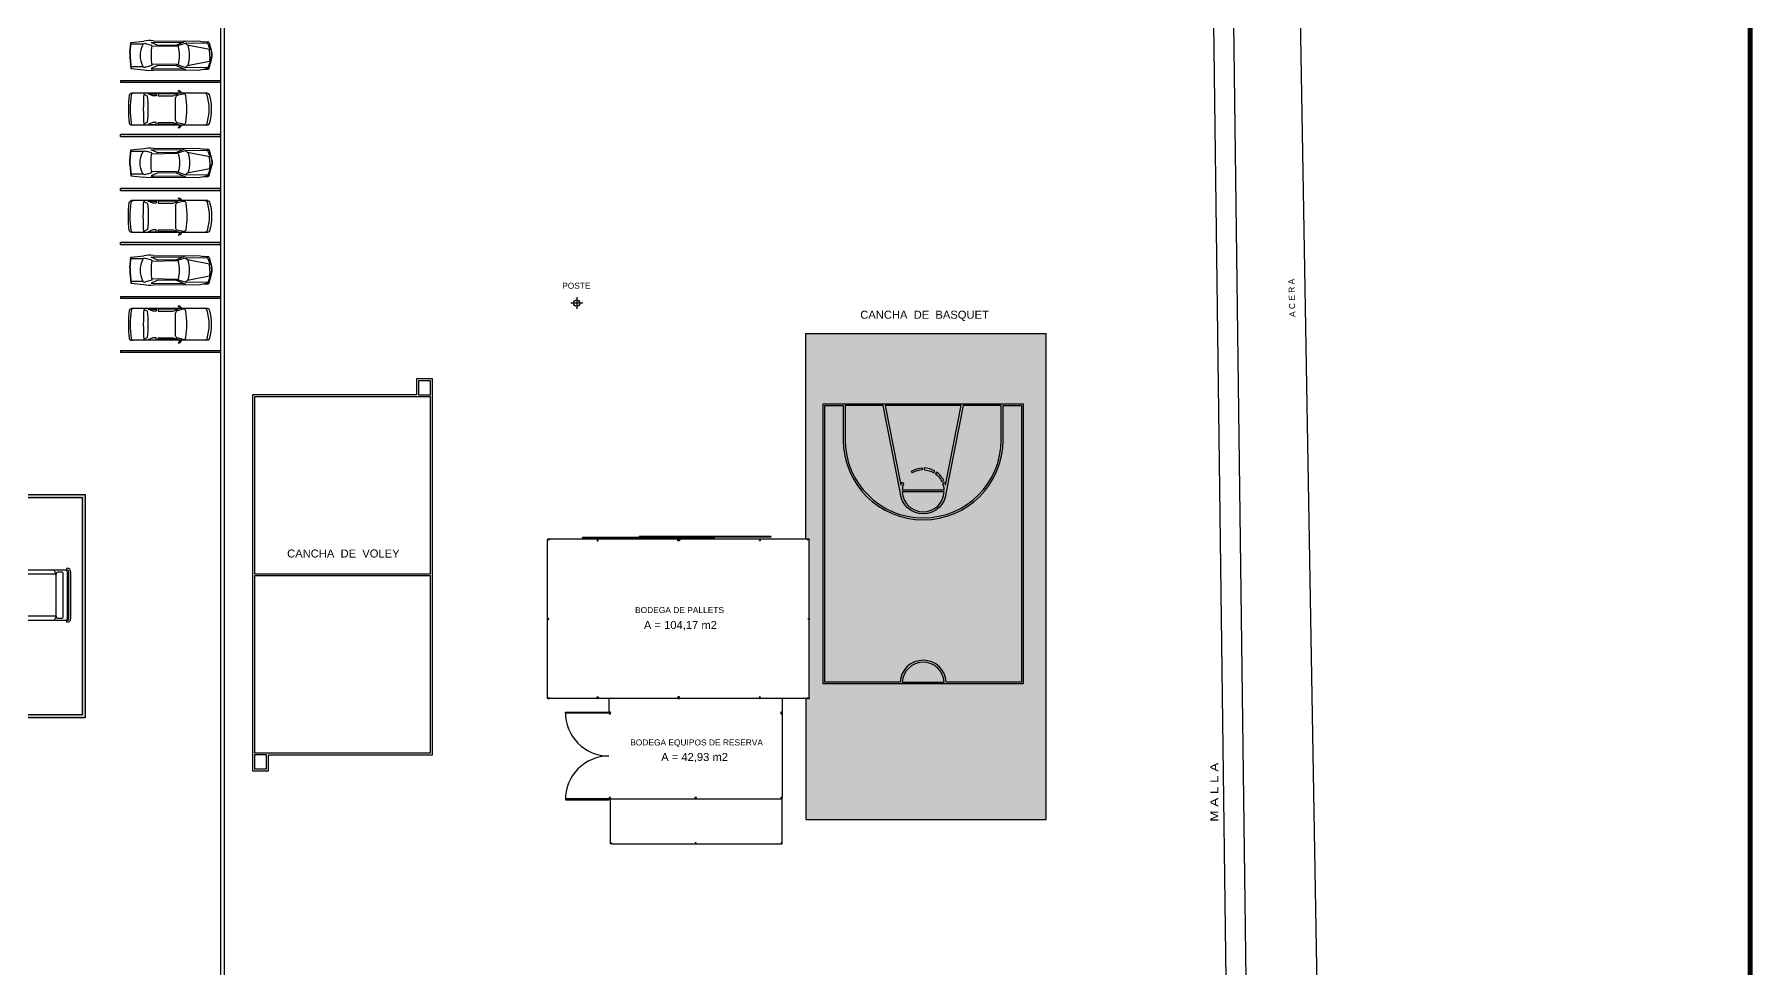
# Model space of a CAD drawing. Header units: millimetres. Extents: x -107 to 237943, y 136 to 168336.
# Drawn here: x 152069 to 237943, y 74852 to 121567 of the extents above; entities that cross this region are included whole.
import ezdxf

# ---------------------------------------------------------------- set-up
doc = ezdxf.new("R2010")
doc.units = ezdxf.units.MM
doc.linetypes.add('CENTER2', pattern=[28.575, 19.05, -3.175, 3.175, -3.175])
for name, color, linetype in [('canchas', 7, 'Continuous'), ('edificios', 7, 'Continuous'), ('estructura metálica', 7, 'Continuous'), ('textos', 7, 'Continuous')]:
    doc.layers.add(name, color=color, linetype=linetype)
doc.styles.add('style1', font='arial.ttf')

# ---------------------------------------------------------------- blocks, each defined once
blk = doc.blocks.new('carro 1')
for p, q in [((-795, -206), (-795, -4000)), ((795, -206), (795, -4000)), ((-919, -1668), (-935, -1633)), ((-671, -1919), (-762, -1673)), ((-762, -1673), (-762, -2665)), ((-755, -1424), (-678, -1714)), ((671, -1919), (762, -1673)), ((755, -1424), (678, -1714)), ((762, -1673), (762, -2665)), ((920, -1668), (935, -1633)), ((-671, -2665), (-671, -1919)), ((571, -1797), (-571, -1797)), ((671, -2665), (671, -1919)), ((-771, -2758), (-669, -2758)), ((-771, -3158), (-771, -2758)), ((-669, -2929), (-771, -3158)), ((-762, -2665), (-671, -2665)), ((-655, -3191), (-754, -3383)), ((-669, -2758), (-669, -2929)), ((655, -3191), (754, -3383)), ((771, -2758), (669, -2758)), ((669, -2758), (669, -2929)), ((669, -2929), (771, -3158)), ((762, -2665), (671, -2665)), ((771, -3158), (771, -2758))]:
    blk.add_line(p, q)
for centre, radius, start, end in [((0, -2613), 2613, 74.06732, 105.93268), ((-684, -206), 111, 107.44931, 180), ((-684, -330), 111, 108.53634, 180), ((0, -2587), 2470, 73.06747, 106.93253), ((684, -206), 111, 0, 72.55069), ((684, -330), 111, 0, 71.46366), ((-686, -1722), 264, 114.35418, 160.20565), ((-786, -1753), 157, 93.22868, 147.65256), ((-648, -1396), 111, 99.93515, 194.74356), ((-571, -1686), 111, 194.74356, 270), ((0, -5373), 4140, 80.73419, 99.26581), ((571, -1686), 111, 270, 345.25644), ((648, -1396), 111, 345.25644, 80.06485), ((686, -1722), 264, 19.79435, 65.64582), ((787, -1753), 157, 32.34744, 86.77132), ((8, 8666), 12073, 266.38203, 273.5465), ((0, -11978), 8811, 85.73534, 94.26466), ((-684, -3909), 111, 180, 262.55935), ((-684, -4000), 111, 180, 262.55935), ((4, 1898), 5958, 263.23107, 276.69251), ((4, 1807), 5958, 263.23107, 276.69251), ((684, -3910), 111, 277.35662, 0), ((684, -4000), 111, 277.35662, 0)]:
    blk.add_arc(centre, radius, start, end)
blk = doc.blocks.new('plataforma')
at = {"color": 252}
for p, q in [((-15373, 1250), (-2373, 1250)), ((-15373, -1250), (-15373, 1250)), ((-2473, -1150), (-2473, 1150)), ((-744, 1050), (-2473, 1050)), ((-273, 1250), (-2373, 1250)), ((-744, 1050), (-840, 1250)), ((-744, -1050), (-744, 1050)), ((-437, 1150), (-644, 1150)), ((-387, -1100), (-387, 1100)), ((-200, 1250), (-200, 1350)), ((-173, -1150), (-173, 1150)), ((-100, -1150), (-100, 1150)), ((0, -1150), (0, 1150)), ((-2373, -1250), (-15373, -1250)), ((-744, -1050), (-2473, -1050)), ((-2373, -1250), (-273, -1250)), ((-744, -1050), (-840, -1250)), ((-644, -1150), (-437, -1150)), ((-200, -1350), (-200, -1250))]:
    blk.add_line(p, q, dxfattribs=at)
for centre, radius, start, end in [((-2373, 1150), 100, 90, 180), ((-644, 1050), 100, 90, 180), ((-437, 1100), 50, 0, 90), ((-273, 1150), 100, 0, 90), ((-200, 1150), 200, 0, 90), ((-200, 1150), 100, 0, 90), ((-2373, -1150), 100, 180, 270), ((-644, -1050), 100, 180, 270), ((-437, -1100), 50, 270, 0), ((-273, -1150), 100, 270, 0), ((-200, -1150), 200, 270, 0), ((-200, -1150), 100, 270, 0)]:
    blk.add_arc(centre, radius, start, end, dxfattribs=at)
blk = doc.blocks.new('carro 2')
for p, q in [((-735, -691), (-681, -433)), ((-722, -995), (-735, -691)), ((-700, -429), (-677, -209)), ((-681, -433), (-700, -429)), ((-649, -245), (-688, -384)), ((-631, -154), (-134, -18)), ((-293, -102), (-623, -217)), ((-602, -214), (-619, -1305)), ((-286, -57), (-523, -1233)), ((-31, -122), (-302, -138)), ((-290, -79), (-106, -40)), ((31, -122), (303, -138)), ((291, -79), (106, -40)), ((631, -154), (134, -18)), ((287, -60), (523, -1233)), ((295, -103), (623, -217)), ((602, -214), (619, -1305)), ((649, -245), (688, -384)), ((700, -429), (677, -209)), ((681, -433), (700, -429)), ((735, -691), (681, -433)), ((722, -995), (735, -691)), ((-728, -2948), (-722, -995)), ((-719, -1325), (-514, -1795)), ((-655, -3061), (-669, -1439)), ((-619, -1305), (-459, -1793)), ((-475, -1211), (-607, -1338)), ((619, -1305), (459, -1793)), ((475, -1211), (607, -1338)), ((719, -1325), (514, -1795)), ((655, -3061), (669, -1439)), ((728, -2948), (722, -995)), ((-514, -1795), (-504, -2716)), ((-459, -1793), (-440, -3003)), ((459, -1793), (440, -3003)), ((514, -1795), (504, -2716)), ((-650, -4076), (-714, -3429)), ((-504, -2716), (-655, -3061)), ((-503, -3027), (-589, -3337)), ((503, -3027), (589, -3337)), ((504, -2716), (655, -3061)), ((650, -4076), (714, -3429)), ((-109, -4122), (-650, -4076)), ((-109, -4103), (-649, -4056)), ((-561, -3462), (-563, -4060)), ((109, -4103), (649, -4056)), ((109, -4122), (650, -4076)), ((561, -3462), (563, -4060))]:
    blk.add_line(p, q)
for centre, radius, start, end in [((-614, -215), 63.4, 105.33853, 174.1898), ((-609, -256), 42.3, 109.21062, 164.51383), ((0, -507), 507, 74.66147, 105.33853), ((0, -536), 507, 77.90524, 102.09476), ((0, -628), 507, 86.47351, 93.52649), ((609, -256), 42.3, 15.48617, 70.78938), ((614, -215), 63.4, 5.8102, 74.66147), ((0, -2647), 1513, 71.70966, 108.29034), ((0, -3150), 1510, 72.27704, 107.72296), ((502, -3154), 1248, 170.49403, 192.7237), ((-459, -3373), 135, 164.46936, 246.30599), ((0, 950), 4008, 262.79073, 277.20927), ((459, -3373), 135, 293.69401, 15.53064), ((-502, -3154), 1248, 347.2763, 9.50597), ((0, -2327), 1278, 246.30599, 293.69401), ((0, -2840), 1268, 265.05924, 274.94076), ((0, -2859), 1268, 265.05924, 274.94076)]:
    blk.add_arc(centre, radius, start, end)

msp = doc.modelspace()

# ---------------------------------------------------------------- hatches: boundary and pattern name
h = msp.add_hatch(color=40)
h.dxf.hatch_style = 1
h.paths.add_polyline_path([(161373, 119267), (156373, 119267), (156373, 119167), (161373, 119167)])
h = msp.add_hatch(color=40)
h.dxf.hatch_style = 1
h.paths.add_polyline_path([(161373, 116467), (156373, 116467), (156373, 116567), (161373, 116567)])
h = msp.add_hatch(color=40)
h.dxf.hatch_style = 1
h.paths.add_polyline_path([(161373, 113767), (156373, 113767), (156373, 113867), (161373, 113867)])
h = msp.add_hatch(color=40)
h.dxf.hatch_style = 1
h.paths.add_polyline_path([(161373, 111067), (156373, 111067), (156373, 111167), (161373, 111167)])
h = msp.add_hatch(color=40)
h.dxf.hatch_style = 1
h.paths.add_polyline_path([(161373, 108467), (156373, 108467), (156373, 108367), (161373, 108367)])
h = msp.add_hatch(color=40)
h.dxf.hatch_style = 1
h.paths.add_polyline_path([(161373, 105767), (156373, 105767), (156373, 105667), (161373, 105667)])
h = msp.add_hatch(color=40)
h.dxf.hatch_style = 1
h.paths.add_polyline_path([(154613, 98567), (141048, 98567), (137193, 98567), (137193, 98417), (154463, 98417), (154463, 87549), (137193, 87549), (137193, 87399), (141051, 87399), (154613, 87399)])
at = {"layer": 'canchas'}
h = msp.add_hatch(color=114, dxfattribs=at)
h.dxf.hatch_style = 1
h.paths.add_polyline_path([(202630, 106612), (190630, 106612), (190630, 96327), (190710, 96327), (190790, 96327), (190790, 92382), (190790, 92302), (190790, 88357), (190630, 88357), (190630, 82312), (202630, 82312)])
h.paths.add_polyline_path([(201490, 103092), (201490, 89092), (191490, 89092), (191490, 103092)], flags=16)
h.paths.add_polyline_path([(198388, 103012), (197603, 99030, 0.031818), (197558, 99169), (197465, 99131, -0.08326), (197538, 98792), (195441, 98792, -0.08326), (195514, 99131), (195422, 99169, 0.031818), (195376, 99030), (194591, 103012)], flags=0)
h.paths.add_polyline_path([(198490, 103012), (200390, 103012), (200390, 101292, -1), (192590, 101292), (192590, 103012), (194490, 103012), (195341, 98692, 0.957427), (197638, 98692)], flags=0)
h.paths.add_polyline_path([(200490, 103012), (201410, 103012), (201410, 89172), (197638, 89172, 0.957427), (195341, 89172), (191570, 89172), (191570, 103012), (192490, 103012), (192490, 101292, 1), (200490, 101292)], flags=0)
h.paths.add_polyline_path([(196540, 99891, -0.122321), (197071, 99734), (197021, 99648, 0.122321), (196535, 99791)], flags=0)
h.paths.add_polyline_path([(196440, 99891), (196444, 99791, 0.122321), (195958, 99648), (195908, 99734, -0.122321)], flags=0)
h.paths.add_polyline_path([(197155, 99680, -0.122321), (197517, 99259), (197427, 99214, 0.122321), (197097, 99598)], flags=0)
h.paths.add_polyline_path([(195824, 99680), (195882, 99598, 0.122321), (195552, 99214), (195463, 99259, -0.122321)], flags=0)
h.paths.add_polyline_path([(197538, 98692, -0.953463), (195441, 98692)], flags=0)
h.paths.add_polyline_path([(197538, 89172), (195441, 89172, -0.953463)], flags=0)
h = msp.add_hatch(color=40, dxfattribs=at)
h.dxf.hatch_style = 1
h.paths.add_polyline_path([(201490, 103092), (191490, 103092), (191490, 96092), (191570, 96092), (191570, 103012), (192490, 103012), (192490, 101292, 1), (200490, 101292), (200490, 103012), (201410, 103012), (201410, 96092), (201490, 96092)])
h.paths.add_polyline_path([(198388, 103012), (197603, 99030, 0.031818), (197558, 99169), (197465, 99131, -0.08326), (197538, 98792), (195441, 98792, -0.08326), (195514, 99131), (195422, 99169, 0.031818), (195376, 99030), (194591, 103012)], flags=16)
h.paths.add_polyline_path([(198490, 103012), (200390, 103012), (200390, 101292, -1), (192590, 101292), (192590, 103012), (194490, 103012), (195341, 98692, 0.957427), (197638, 98692)], flags=16)
h.paths.add_polyline_path([(197071, 99734), (197021, 99648, 0.122321), (196535, 99791), (196540, 99891, -0.122321)], flags=0)
h.paths.add_polyline_path([(197155, 99680, -0.122321), (197517, 99259), (197427, 99214, 0.122321), (197097, 99598)], flags=0)
h.paths.add_polyline_path([(196440, 99891), (196444, 99791, 0.122321), (195958, 99648), (195908, 99734, -0.122321)], flags=0)
h.paths.add_polyline_path([(195824, 99680), (195882, 99598, 0.122321), (195552, 99214), (195463, 99259, -0.122321)], flags=0)
h.paths.add_polyline_path([(197538, 98692, -0.953463), (195441, 98692)], flags=16)
h = msp.add_hatch(color=114, dxfattribs=at)
h.dxf.hatch_style = 1
h.paths.add_polyline_path([(201410, 103012), (200490, 103012), (200490, 101292, -1), (192490, 101292), (192490, 103012), (191570, 103012), (191570, 89172), (195341, 89172, -0.957427), (197638, 89172), (201410, 89172)])
h = msp.add_hatch(color=114, dxfattribs=at)
h.dxf.hatch_style = 1
h.paths.add_polyline_path([(194490, 103012), (192590, 103012), (192590, 101292, 1), (200390, 101292), (200390, 103012), (198490, 103012), (197638, 98692, -0.957427), (195341, 98692)])
h = msp.add_hatch(color=114, dxfattribs=at)
h.dxf.hatch_style = 1
h.paths.add_polyline_path([(198388, 103012), (194591, 103012), (195376, 99030, -0.031818), (195422, 99169), (195514, 99131, 0.08326), (195441, 98792), (197538, 98792, 0.08326), (197465, 99131), (197558, 99169, -0.031818), (197603, 99030)])
h.paths.add_polyline_path([(197071, 99734), (197021, 99648, 0.122321), (196535, 99791), (196540, 99891, -0.122321)], flags=16)
h.paths.add_polyline_path([(196440, 99891), (196444, 99791, 0.122321), (195958, 99648), (195908, 99734, -0.122321)], flags=16)
h.paths.add_polyline_path([(197155, 99680, -0.122321), (197517, 99259), (197427, 99214, 0.122321), (197097, 99598)], flags=16)
h.paths.add_polyline_path([(195824, 99680), (195882, 99598, 0.122321), (195552, 99214), (195463, 99259, -0.122321)], flags=16)
h = msp.add_hatch(color=40, dxfattribs=at)
h.dxf.hatch_style = 1
edge = h.paths.add_edge_path()
edge.add_line((195824, 99680), (195882, 99598))
edge.add_arc((196490, 98742), 1050, 125.36754, 153.26289)
edge.add_line((195552, 99214), (195463, 99259))
edge.add_arc((196490, 98742), 1150, 125.36754, 153.26289, ccw=False)
edge = h.paths.add_edge_path()
edge.add_line((196440, 99891), (196444, 99791))
edge.add_arc((196490, 98742), 1050, 92.48955, 120.3849)
edge.add_line((195958, 99648), (195908, 99734))
edge.add_arc((196490, 98742), 1150, 92.48955, 120.3849, ccw=False)
edge = h.paths.add_edge_path()
edge.add_line((196540, 99891), (196535, 99791))
edge.add_arc((196490, 98742), 1050, 59.6151, 87.51045, ccw=False)
edge.add_line((197021, 99648), (197071, 99734))
edge.add_arc((196490, 98742), 1150, 59.6151, 87.51045)
edge = h.paths.add_edge_path()
edge.add_line((197427, 99214), (197517, 99259))
edge.add_arc((196490, 98742), 1150, 26.73711, 54.63246)
edge.add_line((197155, 99680), (197097, 99598))
edge.add_arc((196490, 98742), 1050, 26.73711, 54.63246, ccw=False)
h = msp.add_hatch(color=114, dxfattribs=at)
h.dxf.hatch_style = 1
h.paths.add_polyline_path([(197538, 98692), (195441, 98692, 0.953463)])
h = msp.add_hatch(color=40, dxfattribs=at)
h.dxf.hatch_style = 1
h.paths.add_polyline_path([(201490, 96092), (201410, 96092), (201410, 89172), (197638, 89172, 0.957427), (195341, 89172), (191570, 89172), (191570, 96092), (191490, 96092), (191490, 89092), (201490, 89092)])
h.paths.add_polyline_path([(197538, 89172), (195441, 89172, -0.953463)], flags=16)
h = msp.add_hatch(color=114, dxfattribs=at)
h.dxf.hatch_style = 1
h.paths.add_polyline_path([(195441, 89172), (197538, 89172, 0.953463)])

# ---------------------------------------------------------------- linework, layer by layer
for p, q in [((156373, 119267), (156373, 119167)), ((156373, 116467), (156373, 116567)), ((156373, 113767), (156373, 113867)), ((156373, 111067), (156373, 111167)), ((156373, 108467), (156373, 108367)), ((156373, 105767), (156373, 105667)), ((161373, 85091), (161373, 76534))]:
    msp.add_line(p, q)
at = {"linetype": 'CENTER2', "ltscale": 0.04}
for p, q in [((179173, 108427), (179173, 107828)), ((179472, 108127), (178873, 108127))]:
    msp.add_line(p, q, dxfattribs=at)
at = {"const_width": 250}
msp.add_lwpolyline([(237818, 168211), (237818, 261), (18, 261), (18, 168211), (237818, 168211)], close=True, dxfattribs=at)
msp.add_lwpolyline([(161573, 57927), (161573, 133427), (161373, 133427), (161373, 57927)], close=True)
for points in [[(156373, 119267), (161373, 119267), (161373, 119167), (156373, 119167)], [(156373, 116467), (161373, 116467), (161373, 116567), (156373, 116567)], [(156373, 113767), (161373, 113767), (161373, 113867), (156373, 113867)], [(156373, 111067), (161373, 111067), (161373, 111167), (156373, 111167)], [(156373, 108467), (161373, 108467), (161373, 108367), (156373, 108367)], [(156373, 105767), (161373, 105767), (161373, 105667), (156373, 105667)], [(137193, 98417), (154463, 98417), (154463, 87549), (137193, 87549)], [(141048, 98567), (154613, 98567), (154613, 87399), (141051, 87399)]]:
    msp.add_lwpolyline(points)
msp.add_circle((179173, 108127), 160)
at = {"layer": 'canchas'}
for p, q in [((190630, 96327), (190630, 106612)), ((202630, 82312), (202630, 106612)), ((190630, 82312), (202630, 82312))]:
    msp.add_line(p, q, dxfattribs=at)
msp.add_lwpolyline([(162973, 84742), (163773, 84742), (163773, 85542), (171973, 85542), (171973, 104342), (171173, 104342), (171173, 103542), (162973, 103542), (162973, 84742)], dxfattribs=at)
for points in [[(171873, 103542), (171873, 104242), (171273, 104242), (171273, 103542)], [(171873, 94592), (171873, 103442), (163073, 103442), (163073, 94592)], [(191490, 89092), (191490, 103092), (201490, 103092), (201490, 89092)], [(163073, 94492), (163073, 85642), (171873, 85642), (171873, 94492)], [(163673, 85542), (163073, 85542), (163073, 84842), (163673, 84842)]]:
    msp.add_lwpolyline(points, close=True, dxfattribs=at)
for points in [[(192490, 103012), (192490, 101292, 1), (200490, 101292), (200490, 103012), (201410, 103012), (201410, 89172), (197638, 89172, 0.957427), (195341, 89172), (191570, 89172), (191570, 103012)], [(195341, 98692), (194490, 103012), (192590, 103012), (192590, 101292, 1), (200390, 101292), (200390, 103012), (198490, 103012), (197638, 98692, -0.957427)], [(197538, 98692), (195441, 98692, 0.953463)], [(195441, 89172), (197538, 89172, 0.953463)]]:
    msp.add_lwpolyline(points, format="xyb", close=True, dxfattribs=at)
at = {"layer": 'canchas', "color": 40}
msp.add_lwpolyline([(195422, 99169), (195514, 99131, 0.08326), (195441, 98792), (197538, 98792, 0.08326), (197465, 99131), (197558, 99169, -0.031818), (197603, 99030), (198388, 103012), (194591, 103012), (195376, 99030, -0.031818)], format="xyb", close=True, dxfattribs=at)
at = {"layer": 'canchas', "color": 250}
for points in [[(196440, 99891), (196444, 99791, 0.122321), (195958, 99648), (195908, 99734, -0.122321)], [(196540, 99891), (196535, 99791, -0.122321), (197021, 99648), (197071, 99734, 0.122321)], [(197427, 99214), (197517, 99259, 0.122321), (197155, 99680), (197097, 99598, -0.122321)]]:
    msp.add_lwpolyline(points, format="xyb", close=True, dxfattribs=at)
at = {"layer": 'edificios'}
for p, q in [((210581, 154720), (212111, 35972)), ((211578, 154920), (213110, 36075)), ((214778, 154903), (216808, 36185)), ((190630, 106612), (202630, 106612)), ((190630, 88357), (190630, 82312))]:
    msp.add_line(p, q, dxfattribs=at)
at = {"layer": 'edificios', "color": 6}
for points in [[(179471, 96402), (179471, 96377), (186061, 96377), (186061, 96402)], [(182294, 96462), (182294, 96437), (188884, 96437), (188884, 96462)]]:
    msp.add_lwpolyline(points, close=True, dxfattribs=at)
at = {"layer": 'estructura metálica', "color": 5}
for p, q in [((177720, 92382), (177720, 96287)), ((180240, 96327), (177800, 96327)), ((184230, 96327), (180240, 96327)), ((184230, 96247), (184310, 96327)), ((184310, 96247), (184230, 96327)), ((188310, 96327), (184310, 96327)), ((190710, 96327), (188350, 96327)), ((190790, 92382), (190790, 96287)), ((177720, 88357), (177720, 92302)), ((190790, 88357), (190790, 92302)), ((180240, 88357), (177800, 88357)), ((184230, 88357), (180240, 88357)), ((180790, 87677), (180790, 88357)), ((180790, 87677), (180870, 87597)), ((180870, 87677), (180790, 87597)), ((184230, 88437), (184310, 88357)), ((184310, 88437), (184230, 88357)), ((188310, 88357), (184310, 88357)), ((190710, 88357), (188350, 88357)), ((189370, 87677), (189450, 87597)), ((189450, 87677), (189370, 87597)), ((189450, 88357), (189450, 87677)), ((189450, 87597), (189450, 83417)), ((180790, 83417), (180870, 83337)), ((180870, 83417), (180790, 83337)), ((180870, 83337), (189370, 83337)), ((180870, 81147), (180870, 83337)), ((185080, 83417), (185160, 83337)), ((185160, 83417), (185080, 83337)), ((189370, 83417), (189450, 83337)), ((189450, 83417), (189370, 83337)), ((189435, 81147), (189435, 83337)), ((180920, 81097), (180870, 81147)), ((180920, 81147), (180870, 81097)), ((180920, 81097), (185100, 81097)), ((185100, 81097), (185150, 81147)), ((185100, 81147), (185150, 81097)), ((185150, 81097), (189385, 81097)), ((189385, 81097), (189435, 81147)), ((189385, 81147), (189435, 81097))]:
    msp.add_line(p, q, dxfattribs=at)
for points in [[(177740, 96292), (177725, 96292), (177725, 96322), (177795, 96322), (177795, 96292), (177780, 96292), (177780, 96287), (177800, 96287), (177800, 96327), (177720, 96327), (177720, 96287), (177740, 96287)], [(180235, 96267), (180235, 96252), (180205, 96252), (180205, 96322), (180235, 96322), (180235, 96307), (180240, 96307), (180240, 96327), (180200, 96327), (180200, 96247), (180240, 96247), (180240, 96267)], [(184230, 96327), (184310, 96327), (184310, 96247), (184230, 96247)], [(188315, 96267), (188315, 96252), (188345, 96252), (188345, 96322), (188315, 96322), (188315, 96307), (188310, 96307), (188310, 96327), (188350, 96327), (188350, 96247), (188310, 96247), (188310, 96267)], [(190770, 96292), (190785, 96292), (190785, 96322), (190715, 96322), (190715, 96292), (190730, 96292), (190730, 96287), (190710, 96287), (190710, 96327), (190790, 96327), (190790, 96287), (190770, 96287)], [(177755, 92362), (177755, 92377), (177725, 92377), (177725, 92307), (177755, 92307), (177755, 92322), (177760, 92322), (177760, 92302), (177720, 92302), (177720, 92382), (177760, 92382), (177760, 92362)], [(190755, 92362), (190755, 92377), (190785, 92377), (190785, 92307), (190755, 92307), (190755, 92322), (190750, 92322), (190750, 92302), (190790, 92302), (190790, 92382), (190750, 92382), (190750, 92362)], [(177740, 88392), (177725, 88392), (177725, 88362), (177795, 88362), (177795, 88392), (177780, 88392), (177780, 88397), (177800, 88397), (177800, 88357), (177720, 88357), (177720, 88397), (177740, 88397)], [(180235, 88417), (180235, 88432), (180205, 88432), (180205, 88362), (180235, 88362), (180235, 88377), (180240, 88377), (180240, 88357), (180200, 88357), (180200, 88437), (180240, 88437), (180240, 88417)], [(180790, 87597), (180870, 87597), (180870, 87677), (180790, 87677)], [(184230, 88357), (184310, 88357), (184310, 88437), (184230, 88437)], [(188315, 88417), (188315, 88432), (188345, 88432), (188345, 88362), (188315, 88362), (188315, 88377), (188310, 88377), (188310, 88357), (188350, 88357), (188350, 88437), (188310, 88437), (188310, 88417)], [(189370, 87597), (189450, 87597), (189450, 87677), (189370, 87677)], [(190770, 88392), (190785, 88392), (190785, 88362), (190715, 88362), (190715, 88392), (190730, 88392), (190730, 88397), (190710, 88397), (190710, 88357), (190790, 88357), (190790, 88397), (190770, 88397)], [(180790, 83337), (180870, 83337), (180870, 83417), (180790, 83417)], [(185080, 83337), (185160, 83337), (185160, 83417), (185080, 83417)], [(189370, 83337), (189450, 83337), (189450, 83417), (189370, 83417)], [(180920, 81097), (180870, 81097), (180870, 81147), (180920, 81147)], [(185100, 81097), (185150, 81097), (185150, 81147), (185100, 81147)], [(189385, 81097), (189435, 81097), (189435, 81147), (189385, 81147)]]:
    msp.add_lwpolyline(points, close=True, dxfattribs=at)
at = {"layer": 'estructura metálica'}
for points in [[(178610, 87627), (178610, 87677), (180780, 87677), (180780, 87627)], [(178610, 83337), (178610, 83287), (180780, 83287), (180780, 83337)]]:
    msp.add_lwpolyline(points, close=True, dxfattribs=at)
for centre, start, end in [((180780, 87652), 179.3399, 270), ((180780, 83312), 90, 180.6601)]:
    msp.add_arc(centre, 2170, start, end, dxfattribs=at)

# ---------------------------------------------------------------- block references
at = {"rotation": 270}
for name, p in [('carro 2', (160963, 120511)), ('carro 1', (160922, 117827)), ('carro 2', (160963, 109776)), ('carro 1', (160922, 107063))]:
    msp.add_blockref(name, p, dxfattribs=at)
at = {"xscale": -1, "rotation": 270}
for name, p in [('carro 2', (160963, 115144)), ('carro 1', (160922, 112460))]:
    msp.add_blockref(name, p, dxfattribs=at)
msp.add_blockref('plataforma', (153897, 93521))

# ---------------------------------------------------------------- texts
at = {"layer": 'textos', "style": 'style1'}
for s, height, p in [('POSTE', 300, (178447, 108846)), ('CANCHA  DE  BASQUET', 400, (193345, 107348)), ('CANCHA  DE  VOLEY', 400, (164702, 95409)), ('BODEGA DE PALLETS', 300, (182089, 92630)), ('A = 104,17 m2', 400, (182532, 91833)), ('BODEGA EQUIPOS DE RESERVA', 300, (181847, 86011)), ('A = 42,93 m2', 400, (183395, 85234))]:
    msp.add_text(s, height=height, dxfattribs=at).set_placement(p)
msp.add_text('A C E R A', height=300, rotation=91.60957, dxfattribs=at).set_placement((215090, 107438))
at = {"layer": 'textos', "style": 'style1', "width": 1.2}
msp.add_text('M A L L A', height=400, rotation=90, dxfattribs=at).set_placement((211235, 82204))

doc.saveas('drawing.dxf')
